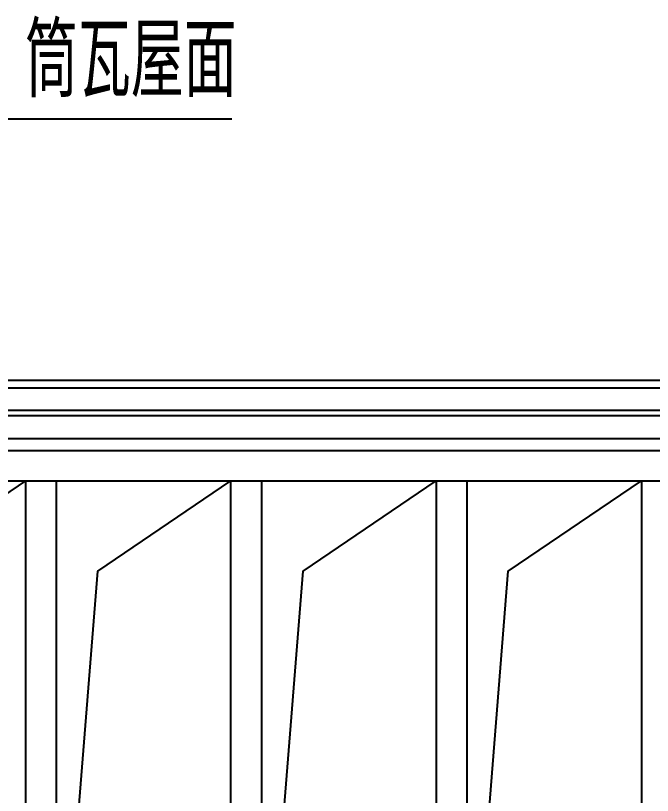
# Model space of a CAD drawing. Extents: x -24961 to 905641, y -154323 to 635957.
# Drawn here: x 423862 to 426959, y -128896 to -125101 of the extents above; entities that cross this region are included whole.
import ezdxf

# ---------------------------------------------------------------- set-up
doc = ezdxf.new("R2010")
doc.units = 0
doc.header["$LTSCALE"] = 1000
doc.header["$MEASUREMENT"] = 0
for name, color, linetype in [('DIM_LEAD', 3, 'Continuous'), ('PUB_TEXT', 7, 'Continuous'), ('WALL', 9, 'Continuous'), ('建筑_瓦', 8, 'Continuous')]:
    doc.layers.add(name, color=color, linetype=linetype)
doc.styles.add('_TCH_DIM', font='SIMPLEX', dxfattribs={"bigfont": 'GBCBIG'})

msp = doc.modelspace()

# ---------------------------------------------------------------- linework, layer by layer
for p, q in [((428053.6, -126876.9), (402953.6, -126876.9)), ((428053.6, -126914.5), (402953.6, -126914.5)), ((428006, -127023.2), (403001.2, -127023.2)), ((427961.7, -127048.8), (403045.5, -127048.8)), ((403237.9, -127159.8), (427769.3, -127159.8)), ((427689.9, -127218.5), (403317.3, -127218.5)), ((423562.6, -127365.2), (423911.6, -127365.2)), ((423911.6, -127365.2), (424061.6, -127365.2)), ((424061.6, -127365.2), (424410.6, -127365.2)), ((424410.6, -127365.2), (424560.6, -127365.2)), ((424560.6, -127365.2), (424909.6, -127365.2)), ((424909.6, -127365.2), (425059.6, -127365.2)), ((425059.6, -127365.2), (425408.6, -127365.2)), ((425408.6, -127365.2), (425558.6, -127365.2)), ((425558.6, -127365.2), (425907.6, -127365.2)), ((425907.6, -127365.2), (426057.6, -127365.2)), ((426057.6, -127365.2), (426406.6, -127365.2)), ((426406.6, -127365.2), (426556.6, -127365.2)), ((426556.6, -127365.2), (426905.6, -127365.2)), ((426905.6, -127365.2), (427055.6, -127365.2))]:
    msp.add_line(p, q)
at = {"layer": 'DIM_LEAD', "color": 3}
msp.add_line((423397.2, -125603.2), (424913.8, -125603.2), dxfattribs=at)
at = {"layer": 'WALL'}
msp.add_line((428053.6, -126876.9), (402953.6, -126876.9), dxfattribs=at)
at = {"layer": '建筑_瓦'}
for p, q in [((423911.6, -130320.5), (423911.6, -127365.2)), ((424061.6, -130320.5), (424061.6, -127365.2)), ((424909.6, -130320.5), (424909.6, -127365.2)), ((425059.6, -130320.5), (425059.6, -127365.2)), ((425907.6, -127365.2), (425907.6, -130320.5)), ((426057.6, -130320.5), (426057.6, -127365.2)), ((426905.6, -127365.2), (426905.6, -130320.5))]:
    msp.add_line(p, q, dxfattribs=at)
for points in [[(423063.6, -130320.5), (423264.1, -127804.5), (423911.6, -127365.2)], [(424061.6, -130320.5), (424262.1, -127804.5), (424909.6, -127365.2)], [(425059.6, -130320.5), (425260.1, -127804.5), (425907.6, -127365.2)], [(426057.6, -130320.5), (426258.1, -127804.5), (426905.6, -127365.2)]]:
    msp.add_lwpolyline(points, dxfattribs=at)

# ---------------------------------------------------------------- texts
at = {"layer": 'PUB_TEXT', "style": '_TCH_DIM'}
msp.add_text('筒瓦屋面', height=357.45, dxfattribs=at).set_placement((423907.8, -125498.2))

doc.saveas('drawing.dxf')
